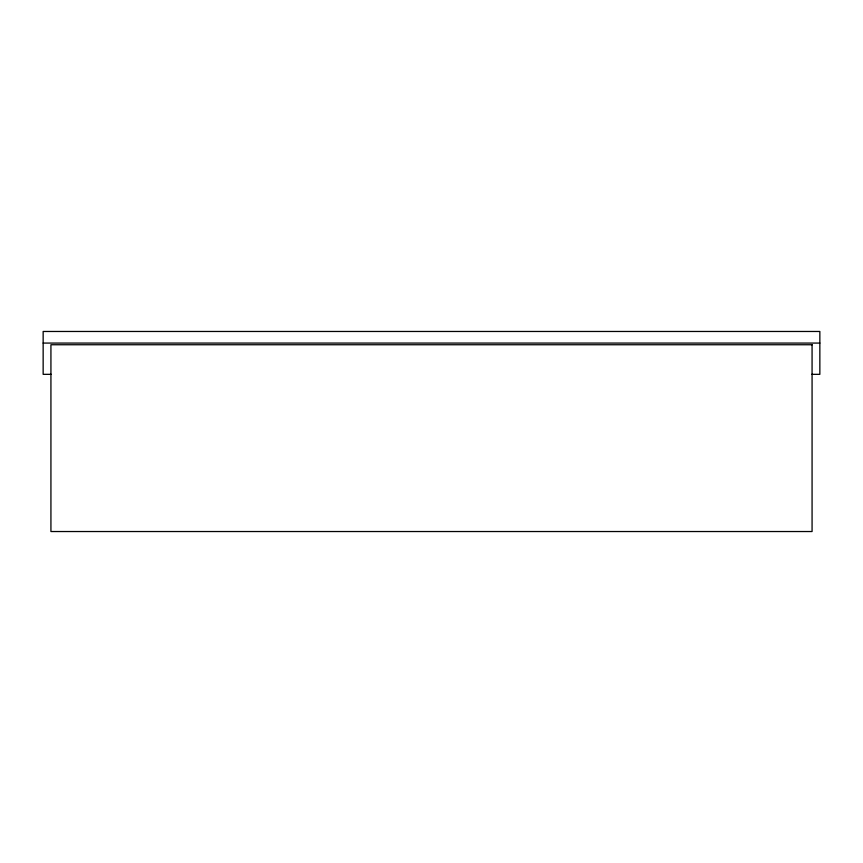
<?xml version="1.0" encoding="UTF-8"?>
<svg xmlns="http://www.w3.org/2000/svg" width="863" height="863" viewBox="0 0 863 863"><rect width="100%" height="100%" fill="white"/><g stroke="black" fill="none" stroke-linecap="round" stroke-linejoin="round"><path stroke-width="1.29" d="M43.15 343.075L819.85 343.075M51.241 374.337L43.15 374.337L43.15 331.468L819.85 331.468L819.85 374.337L811.759 374.337M812.072 344.747L50.928 344.747L50.928 531.532L812.072 531.532L812.072 344.747"/></g></svg>
